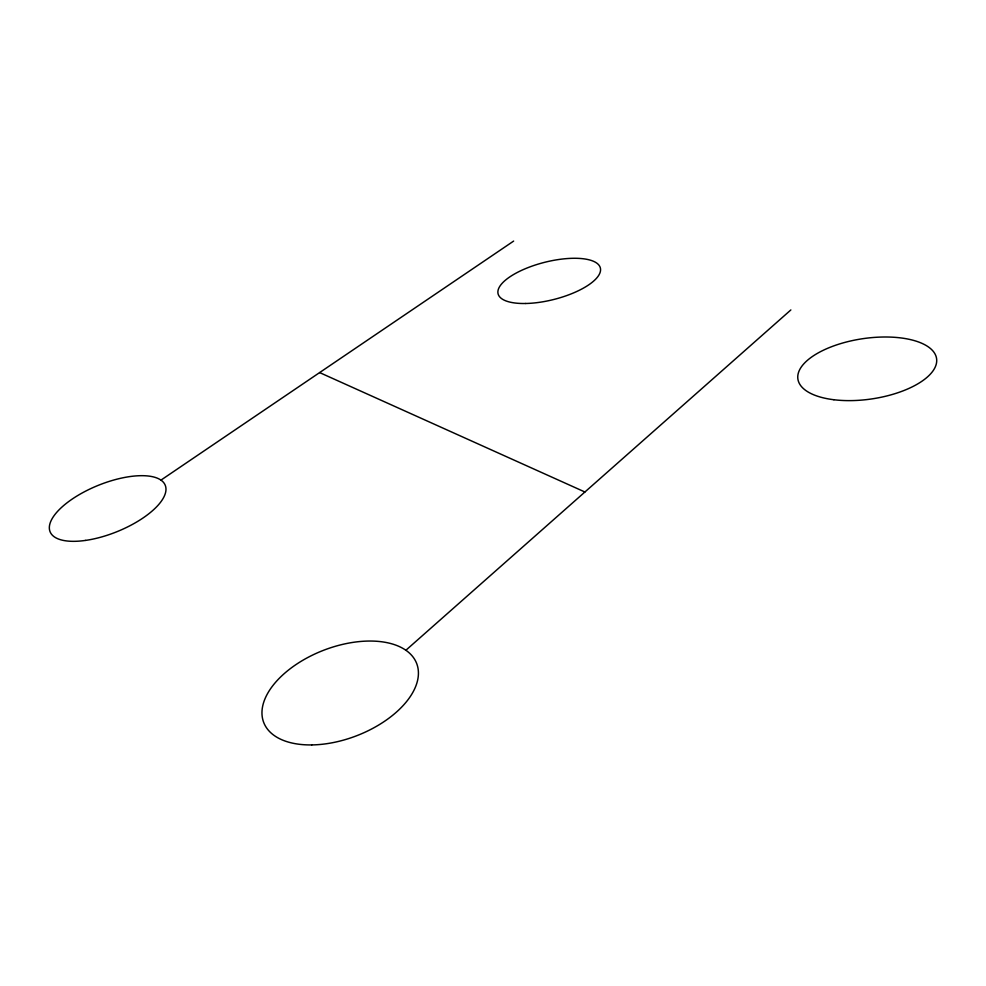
<?xml version="1.0" encoding="UTF-8"?>
<svg xmlns="http://www.w3.org/2000/svg" width="986" height="986" viewBox="0 0 986 986"><rect width="100%" height="100%" fill="white"/><g stroke="black" fill="none" stroke-linecap="round" stroke-linejoin="round"><path stroke-width="1.48" d="M405.875 650.267L790.858 309.937M160.952 480.133L513.644 241.077M319.637 372.585L584.92 492.002M833.885 399.737A70.08 30.443 -8.4 0 0 936.7 359.878A70.08 30.443 -8.4 0 0 831.149 346.875A70.08 30.443 -8.4 0 0 833.885 399.737M311.761 744.923A81.974 45.824 -21.1 0 0 417.534 666.154A81.974 45.824 -21.1 0 0 291.277 667.916A81.974 45.824 -21.1 0 0 311.761 744.923M525.748 303.491A52.714 19.128 -14.2 0 0 600.499 268.771A52.714 19.128 -14.2 0 0 521.471 270.411A52.714 19.128 -14.2 0 0 525.748 303.491M85.622 540.402A62.106 24.995 -22 0 0 165.451 485.851A62.106 24.995 -22 0 0 71.867 499.298A62.106 24.995 -22 0 0 85.622 540.402"/></g></svg>
